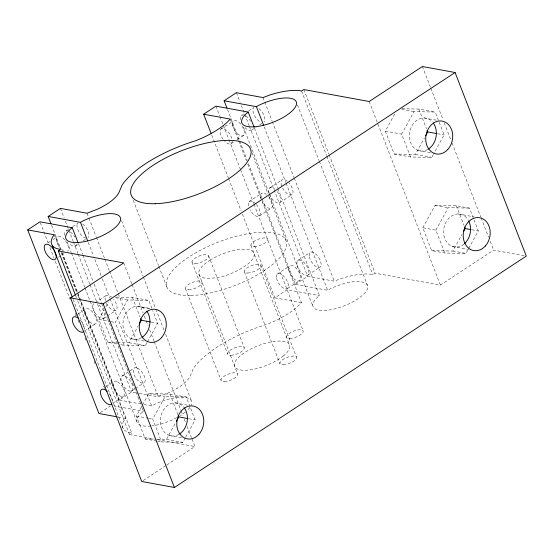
<?xml version="1.0" encoding="UTF-8"?>
<svg xmlns="http://www.w3.org/2000/svg" width="554" height="554" viewBox="0 0 554 554"><rect width="100%" height="100%" fill="white"/><g stroke="black" fill="none" stroke-linecap="round" stroke-linejoin="round"><path stroke-width="0.42" stroke-dasharray="2.77 2.08" d="M116.749 343.965L107.76 342.324L98.889 319.45L103.827 310.462M105.883 306.715L108.349 302.221M146.962 342.725L145.321 345.717L124.103 345.308L115.232 322.435L127.572 299.97L148.784 300.379L152.461 309.838M107.76 342.324L128.971 342.732L138.438 325.503M147.378 341.977L157.661 323.252L152.766 310.628M156.685 441.046L145.245 438.955L136.374 416.082L142.129 405.597M142.544 404.849L148.714 393.617L169.926 394.026L186.269 397.01L189.939 406.477M185.271 437.861L182.799 442.355L161.588 441.947L152.717 419.073L165.057 396.602L186.269 397.01M157.121 439.184L166.456 439.364L175.916 422.141M185.68 437.113L195.14 419.884L190.244 407.266M433.387 154.4L431.746 157.398L410.535 156.99L394.192 154.005L385.314 131.125L395.189 113.154M410.535 156.99L401.657 134.116L413.997 111.645L435.215 112.053L444.086 134.927L433.803 153.652M394.192 154.005L415.403 154.407L424.454 137.932M422.799 227.763L435.139 205.292L456.351 205.7L469.425 208.089L478.296 230.963L465.956 253.434L444.744 253.026L431.67 250.637L422.799 227.763L435.873 230.152L444.744 253.026M435.873 230.152L448.214 207.681L469.425 208.089M431.67 250.637L452.881 251.045L461.932 234.564M79.277 299.181L125.502 418.367L124.269 419.884A44.5 16.163 -21.2 0 0 127.288 431.968L131.81 433.076L77.463 292.955M142.239 408.118L143.493 411.338L142.177 412.328A29.203 10.609 -21.2 0 0 151.034 425.957M277.9 188.554L319.443 295.656L318.128 296.646A29.203 10.609 -21.2 0 0 332.511 309.388A29.203 10.609 -21.2 0 0 367.704 286.252A29.203 10.609 -21.2 0 0 329.249 289.333L327.622 290.275L295.324 284.368L262.215 199.011M47.907 242.901L50.075 241.482M52.962 239.577L57.297 236.731M66.238 230.873L69.125 228.968M72.74 226.6L78.516 222.798M220.97 129.117L233.241 121.049M241.482 115.613L245.09 113.238M248.704 110.869L253.76 107.545A8.899 4.224 56.7 0 0 254.057 114.692A8.899 4.224 56.7 0 0 260.352 121.935M58.336 257.25L61.224 255.352M61.944 254.875L64.112 253.448M75.143 246.177L78.751 243.802M83.086 240.955L85.974 239.058M231.392 143.465L233.559 142.039M237.167 139.663L243.67 135.391M251.8 130.065L256.128 127.219M259.743 124.844L261.904 123.417M75.296 315.856L77.463 314.43M78.19 313.952L85.406 309.208M95.309 302.643L106.139 295.524M249.078 201.594L261.356 193.526M269.659 188.035L281.931 179.96M84.277 331.147L95.828 323.55M103.743 318.405L106.631 316.5M107.351 316.029L116.015 310.33M259.501 215.942L271.779 207.868M279.846 202.598L292.124 194.523M122.012 376.041L134.29 367.974M106.306 386.436L114.249 381.214M277.194 274.071L289.465 265.996M297.65 260.615L309.928 252.548M113.099 403.146L123.21 396.498M287.616 288.412L299.894 280.345M308.072 274.964L320.351 266.889M131.817 390.902L134.705 389.005M135.425 388.527L144.088 382.835M100.357 412.557L110.468 405.909M77.83 292.948L119.373 400.05L131.651 391.983L138.299 393.195M242.382 214.073L274.86 297.823L287.138 289.749L319.443 295.656M295.324 284.368L307.595 276.301L334.201 281.162L341.79 278.357A44.5 16.163 -21.2 0 1 370.951 274.202L372.766 274.652L375.044 273.157L440.416 285.102L493.614 250.131L524.624 255.803M77.685 300.898L129.532 434.571L131.81 433.076M143.154 480.553L166.158 465.429M166.879 464.958L194.911 446.524L191.788 438.47M144.026 404.559L151.678 405.957L153.299 405.022A29.203 10.609 -21.2 0 1 181.76 397.239A29.203 10.609 -21.2 0 1 191.172 405.251M139.13 393.347L158.25 396.844L169.219 392.544A33.898 12.313 -21.2 0 0 190.327 375.757L193.284 368.742A77.228 28.053 -21.2 0 1 266.986 324.312A48.766 17.714 -21.2 0 0 301.452 302.678L261.474 199.606M401.899 108.743L418.872 109.069L435.215 112.053M116.319 297.082L132.441 297.387L148.784 300.379M145.245 438.955L156.276 439.17M401.74 109.408L413.997 111.645M424.142 117.933L437.217 120.322M437.549 133.736L444.086 134.927M385.314 131.125L401.657 134.116M418.166 150.48L430.596 152.752M415.403 154.407L431.746 157.398M435.139 205.292L448.214 207.681M458.352 213.969L474.051 216.843M471.759 229.772L478.296 230.963M452.383 246.516L468.892 249.535M452.881 251.045L465.956 253.434M274.86 297.823L301.452 302.678M115.315 297.727L127.572 299.97M137.717 306.258L149.975 308.495M141.152 306.888L150.141 308.53M151.124 322.054L157.661 323.252M98.889 319.45L110.329 321.542M111.146 321.687L115.232 322.435M131.741 338.799L144.165 341.077M128.971 342.732L145.321 345.717M120.834 344.713L124.103 345.308M148.714 393.617L165.057 396.602M175.196 402.89L187.619 405.168M119.373 400.05L140.626 403.935M188.602 418.692L195.14 419.884M113.743 405.902L143.493 411.338M136.374 416.082L147.814 418.173M148.631 418.325L152.717 419.073M118.03 416.996L125.502 418.367M169.226 435.437L182.467 437.861M166.456 439.364L182.799 442.355M129.532 434.571L154.157 439.073M157.551 439.696L194.911 446.524M157.502 441.199L161.588 441.947M85.953 238.144L84.79 237.804A8.899 4.224 56.7 0 1 78.356 230.893A8.899 4.224 56.7 0 1 77.615 223.435M422.397 66.528L430.52 87.463M430.832 88.266L443.013 119.678M444.26 122.898L450.817 139.809M452.071 143.029L480.803 217.113M481.121 217.923L488.614 237.244M490.179 241.274L493.614 250.131M418.872 109.069L426.518 128.784M456.351 205.7L464.003 225.423M369.206 101.5L440.416 285.102M303.827 89.547L328.813 153.97M329.124 154.781L375.044 273.157M301.549 91.043L326.541 155.466M326.853 156.276L372.766 274.652M297.484 104.976L319.035 160.542M319.346 161.346L367.447 285.358M262.984 97.559L272.042 120.91M272.353 121.714L293.911 177.28M294.222 178.083L334.201 281.162M264.216 126.804L285.767 182.363M286.079 183.173L327.622 290.275M254.473 128.154L277.589 187.744M236.385 92.691L240.131 102.358M241.378 105.579L244.501 113.632M244.813 114.436L249.189 125.71M249.501 126.513L307.595 276.301M243.428 127.108L269.036 193.138M269.348 193.948L313.079 306.687M251.987 152.724L267.921 193.789M269.168 197.009L286.037 240.498M227.542 109.623L239.411 140.224M239.723 141.028L247.222 160.355M248.469 163.575L261.904 198.2M230.235 119.075L238.358 140.017M238.67 140.82L246.482 160.951M247.728 164.171L261.163 198.803M215.922 106.146L219.675 115.807M219.986 116.617L223.11 124.664M223.421 125.474L228.733 139.165M229.044 139.968L240.284 168.956M240.602 169.759L253.718 203.581M254.03 204.391L303.114 330.883M211.767 135.155L228.324 177.834M228.636 178.637L241.129 210.852M260.92 265.387L296.529 357.185M250.934 245.581L289.735 345.474M244.356 271.882L279.957 363.687M208.623 255.823L244.231 347.628M198.851 274.036L237.645 373.929M192.051 262.326L227.659 354.124M185.465 288.627L221.074 380.432M133.209 200.243L158.506 265.47M158.818 266.273L166.941 287.214M121.534 220.658L143.084 276.224M143.396 277.028L155.577 308.433M155.889 309.243L164.012 330.177M165.577 334.201L191.497 401.041M123.694 262.921L131.817 283.856M132.129 284.659L143.057 312.844M144.31 316.071L145.868 320.094M146.187 320.898L148.056 325.731M149.622 329.755L153.991 341.029M154.303 341.839L180.853 410.285M181.165 411.089L183.042 415.922M184.288 419.143L185.542 422.363M187.1 426.393L191.476 437.667M132.441 297.387L140.093 317.11M169.926 394.026L177.876 414.531M87.04 213.242L88.598 217.265M88.91 218.068L96.098 236.593M96.41 237.396L104.526 258.337M104.845 259.14L109.214 270.414M109.526 271.218L117.96 292.962M118.272 293.765L158.25 396.844M88.266 242.486L93.578 256.177M94.831 259.397L101.077 275.504M102.324 278.724L109.824 298.052M110.135 298.855L151.678 405.957M78.523 243.836L82.581 254.307M82.899 255.11L92.892 280.885M94.138 284.105L101.327 302.623M101.638 303.433L107.261 317.927M107.573 318.73L132.247 382.35M132.558 383.153L141.928 407.308M60.434 208.38L64.181 218.041M65.434 221.261L68.558 229.314M68.869 230.118L73.239 241.392M73.55 242.202L77.927 253.476M78.239 254.279L89.796 284.07M90.108 284.881L96.354 300.981M97.601 304.208L131.651 391.983M67.166 241.987L71.224 252.451M71.535 253.261L84.658 287.083M84.97 287.886L137.129 422.37M51.598 225.305L60.656 248.656M62.214 252.686L77.518 292.145M61.84 252.693L77.145 292.152M54.292 234.757L59.285 247.645M61.162 252.479L76.466 291.937M77.712 295.157L78.966 298.377M75.808 296.065L76.438 297.678M73.19 299.375L123.473 429.025M40.29 222.632L48.094 242.763M49.971 247.596L54.029 258.067M55.282 261.287L69.963 299.132M75.268 312.823L76.21 315.24M78.079 320.073L79.644 324.097M84.956 337.788L85.891 340.204M94.014 361.146L95.572 365.169M103.695 386.103L104.63 388.52M232.209 140.986A8.899 4.224 56.7 0 1 224.605 141.083M223.151 139.331A8.899 4.224 56.7 0 1 222.528 128.5A8.899 4.224 56.7 0 1 232.008 139.213M256.37 204.53A8.899 4.224 56.7 0 1 259.369 216.067A8.899 4.224 56.7 0 1 250.013 209.841M248.462 205.846A8.899 4.224 56.7 0 1 255.872 203.976M268.648 196.455A8.899 4.224 56.7 0 1 271.64 207.992A8.899 4.224 56.7 0 1 262.291 201.774M261.336 199.738A8.899 4.224 56.7 0 1 266.585 194.482M244.958 127.524A8.899 4.224 56.7 0 0 249.542 130.55L250.817 130.571A8.899 4.224 56.7 0 0 252.43 129.068M240.782 119.789A8.899 4.224 56.7 0 1 242.465 115.107M245.713 115.966A8.899 4.224 56.7 0 1 250.609 121.229M269.41 194.073A8.899 4.224 56.7 0 0 277.554 203.006L278.835 203.062A8.899 4.224 56.7 0 0 277.042 191.324M269.189 193.408A8.899 4.224 56.7 0 1 270.664 187.564L271.952 187.626A8.899 4.224 56.7 0 1 274.992 189.281M80.42 320.212A8.899 4.224 56.7 0 1 84.374 329.145M109.193 393.499A8.899 4.224 56.7 0 1 112.351 402.793M63.537 250.844A8.899 4.224 56.7 0 1 61.446 249.21M60.933 248.698A8.899 4.224 56.7 0 1 56.847 237.368A8.899 4.224 56.7 0 1 65.074 240.256M65.538 240.865A8.899 4.224 56.7 0 1 67.72 251.08M189.918 407.363A29.203 10.609 -21.2 0 1 187.134 410.452M185.341 412.024A29.203 10.609 -21.2 0 1 180.202 415.652M176.768 417.64A29.203 10.609 -21.2 0 1 151.838 425.867M93.861 303.599A8.899 4.224 56.7 0 0 94.187 311.424A8.899 4.224 56.7 0 0 101.354 318.619L102.677 318.779A8.899 4.224 56.7 0 0 104.27 312.601A8.899 4.224 56.7 0 0 97.753 304.049M76.577 244.425A8.899 4.224 56.7 0 1 73.938 246.295L72.512 245.879A8.899 4.224 56.7 0 1 69.395 243.608M64.811 235.325A8.899 4.224 56.7 0 1 67.443 230.755M70.42 232.084A8.899 4.224 56.7 0 1 74.755 237.07M82.691 224.017A8.899 4.224 56.7 0 1 88.321 237.472M106.458 303.357A8.899 4.224 56.7 0 0 113.625 310.552L114.955 310.704A8.899 4.224 56.7 0 0 113.625 299.25M105.412 300.67A8.899 4.224 56.7 0 1 107.206 295.15L108.529 295.303A8.899 4.224 56.7 0 1 111.603 297.124M427.847 149.421A16.689 13.379 -79.6 0 1 411.137 143.825A16.689 13.379 -79.6 0 1 414.634 122.212A16.689 13.379 -79.6 0 1 432.321 121.797M463.961 244.134A16.689 13.379 -79.6 0 1 445.589 240.332A16.689 13.379 -79.6 0 1 449.806 217.327A16.689 13.379 -79.6 0 1 468.331 220.319M178.9 434.371A16.689 13.379 -79.6 0 1 162.073 428.54A16.689 13.379 -79.6 0 1 166.068 406.788A16.689 13.379 -79.6 0 1 183.866 407.329M141.422 337.739A16.689 13.379 -79.6 0 1 124.705 332.151A16.689 13.379 -79.6 0 1 128.209 310.538A16.689 13.379 -79.6 0 1 145.896 310.115M259.043 108.639A8.899 4.224 56.7 0 1 264.071 121.998M282.595 188.035A8.899 4.224 56.7 0 0 289.825 194.932L291.113 194.994A8.899 4.224 56.7 0 0 288.821 182.688M281.688 185.999A8.899 4.224 56.7 0 1 282.942 179.496L284.223 179.558A8.899 4.224 56.7 0 1 287.27 181.206M210.437 259.874L205.125 263.649A29.48 10.706 -21.2 0 0 203.837 277.907C219.543 279.818 235.332 273.15 247.853 264.064A29.48 10.706 -21.2 0 0 249.134 249.799L244.21 249.252A29.48 10.706 -21.2 0 0 210.437 259.874M283.461 355.862C275.795 361.852 266.751 365.806 257.43 368.41A29.48 10.706 -21.2 0 1 236.87 359.234A29.48 10.706 -21.2 0 1 279.818 341.049L284.742 341.603A29.48 10.706 -21.2 0 1 283.461 355.862M136.7 367.801L135.363 367.621A8.899 4.224 56.7 0 0 136.582 378.998A8.899 4.224 56.7 0 0 145.217 380.148A8.899 4.224 56.7 0 0 136.7 367.801M124.428 375.868L123.092 375.695A8.899 4.224 56.7 0 0 124.304 387.073A8.899 4.224 56.7 0 0 132.946 388.216A8.899 4.224 56.7 0 0 124.428 375.868M116.866 381.484L115.447 381.083A8.899 4.224 56.7 0 0 115.537 391.657A8.899 4.224 56.7 0 0 124.712 394.254A8.899 4.224 56.7 0 0 116.866 381.484M276.578 278.316A8.899 4.224 56.7 0 0 286.653 288.959A8.899 4.224 56.7 0 0 283.98 276.453A8.899 4.224 56.7 0 0 276.578 278.316M288.849 270.248A8.899 4.224 56.7 0 0 298.931 280.885A8.899 4.224 56.7 0 0 296.258 268.378A8.899 4.224 56.7 0 0 288.849 270.248M232.632 125.294A8.899 4.224 56.7 0 0 242.707 135.938A8.899 4.224 56.7 0 0 240.034 123.431A8.899 4.224 56.7 0 0 232.632 125.294M297.034 264.867A8.899 4.224 56.7 0 0 307.11 275.504A8.899 4.224 56.7 0 0 304.444 262.998A8.899 4.224 56.7 0 0 297.034 264.867M84.79 313.453A8.899 4.224 56.7 0 0 94.873 324.097A8.899 4.224 56.7 0 0 92.199 311.59A8.899 4.224 56.7 0 0 84.79 313.453M190.763 295.517A63.966 23.233 -21.2 0 0 286.342 246.835A63.966 23.233 -21.2 0 0 202.355 249.21A63.966 23.233 -21.2 0 0 190.763 295.517M247.666 273.039A8.899 3.234 -21.2 0 0 260.962 266.266A8.899 3.234 -21.2 0 0 249.279 266.599A8.899 3.234 -21.2 0 0 247.666 273.039M254.251 246.738A8.899 3.234 -21.2 0 0 267.547 239.965A8.899 3.234 -21.2 0 0 255.865 240.298A8.899 3.234 -21.2 0 0 254.251 246.738M195.368 263.482A8.899 3.234 -21.2 0 0 208.664 256.71A8.899 3.234 -21.2 0 0 196.982 257.035A8.899 3.234 -21.2 0 0 195.368 263.482M188.782 289.784A8.899 3.234 -21.2 0 0 202.078 283.011A8.899 3.234 -21.2 0 0 190.396 283.336A8.899 3.234 -21.2 0 0 188.782 289.784M283.274 364.844A8.899 3.234 -21.2 0 0 296.57 358.071A8.899 3.234 -21.2 0 0 284.888 358.396A8.899 3.234 -21.2 0 0 283.274 364.844M289.86 338.542A8.899 3.234 -21.2 0 0 303.156 331.763A8.899 3.234 -21.2 0 0 291.473 332.095A8.899 3.234 -21.2 0 0 289.86 338.542M230.976 355.28A8.899 3.234 -21.2 0 0 244.272 348.508A8.899 3.234 -21.2 0 0 232.59 348.84A8.899 3.234 -21.2 0 0 230.976 355.28M224.391 381.581A8.899 3.234 -21.2 0 0 237.687 374.809A8.899 3.234 -21.2 0 0 226.004 375.141A8.899 3.234 -21.2 0 0 224.391 381.581M309.312 256.793A8.899 4.224 56.7 0 0 319.388 267.437A8.899 4.224 56.7 0 0 316.715 254.93A8.899 4.224 56.7 0 0 309.312 256.793"/><path stroke-width="0.83" d="M139.255 324.007L141.312 320.26L140.702 318.688M176.331 421.393L178.797 416.899L178.187 415.32M425.687 135.688L427.743 131.942L427.127 130.363M463.58 231.572L465.221 228.573L464.612 226.995M78.211 243.033L72.276 227.736L70.96 228.726A29.203 10.609 -21.2 0 0 85.344 241.468A29.203 10.609 -21.2 0 0 120.537 218.331A29.203 10.609 -21.2 0 0 82.082 221.413L80.462 222.355L48.156 216.448L50.968 223.698M254.161 127.351L248.227 112.047L246.911 113.044A29.203 10.609 -21.2 0 0 261.294 125.786A29.203 10.609 -21.2 0 0 296.487 102.649A29.203 10.609 -21.2 0 0 258.032 105.731L256.405 106.666L224.107 100.766L226.918 108.009M117.199 416.843L98.917 413.506L27.7 229.896L39.978 221.829L72.276 227.736M48.156 216.448L60.434 208.38L87.04 213.242L98.003 208.941A33.898 12.313 -21.2 0 0 119.11 192.155L122.067 185.14A77.228 28.053 -21.2 0 1 195.77 140.709A48.766 17.714 -21.2 0 0 230.235 119.075L203.65 114.214L211.143 133.542M203.65 114.214L215.922 106.146L248.227 112.047M224.107 100.766L236.385 92.691L262.984 97.559L270.581 94.755A44.5 16.163 -21.2 0 1 299.735 90.6L301.549 91.043L303.827 89.547L369.206 101.5L422.397 66.528L455.083 72.505L526.3 256.107L174.406 487.472L141.713 481.495L70.503 297.893L123.694 262.921L58.315 250.969L75.496 295.261M58.315 250.969L60.594 249.473L56.072 248.358A44.5 16.163 -21.2 0 1 53.052 236.274L54.292 234.757L27.7 229.896M70.503 297.893L103.189 303.869L455.083 72.505M427.743 131.942L436.732 133.583M465.221 228.573L470.942 229.619M141.312 320.26L150.307 321.909M178.797 416.899L187.785 418.54M256.405 106.666L263.593 125.19M80.462 222.355L87.643 240.872M103.189 303.869L174.406 487.472M52.263 245.415L72.249 296.958M54.86 251.571A8.899 4.224 56.7 0 1 51.432 259.016A8.899 4.224 56.7 0 1 44.465 245.699A8.899 4.224 56.7 0 1 54.507 250.9M83.557 331.624A8.899 4.224 56.7 0 1 73.114 323.494A8.899 4.224 56.7 0 1 78.363 318.231M111.825 403.921A8.899 4.224 56.7 0 1 102.421 398.43A8.899 4.224 56.7 0 1 103.176 389.157L104.595 389.559A8.899 4.224 56.7 0 1 107.192 391.311M433.276 122.974A16.689 13.379 -79.6 0 1 428.498 149.019M468.705 221.018A16.689 13.379 -79.6 0 1 464.564 243.615M184.33 407.931A16.689 13.379 -79.6 0 1 179.551 433.976M146.845 311.3A16.689 13.379 -79.6 0 1 142.066 337.338M447.826 149.421A16.689 13.379 -79.6 0 0 443.92 121.555A16.689 13.379 -79.6 0 0 425.901 141.554A16.689 13.379 -79.6 0 0 447.826 149.421M485.304 246.059A16.689 13.379 -79.6 0 0 481.405 218.186A16.689 13.379 -79.6 0 0 463.386 238.185A16.689 13.379 -79.6 0 0 485.304 246.059M198.879 434.378A16.689 13.379 -79.6 0 0 194.973 406.511A16.689 13.379 -79.6 0 0 176.961 426.511A16.689 13.379 -79.6 0 0 198.879 434.378M161.401 337.746A16.689 13.379 -79.6 0 0 157.495 309.873A16.689 13.379 -79.6 0 0 139.476 329.879A16.689 13.379 -79.6 0 0 161.401 337.746M155.155 203.713A63.966 23.233 -21.2 0 0 250.733 155.037A63.966 23.233 -21.2 0 0 166.747 157.405A63.966 23.233 -21.2 0 0 155.155 203.713"/></g></svg>
